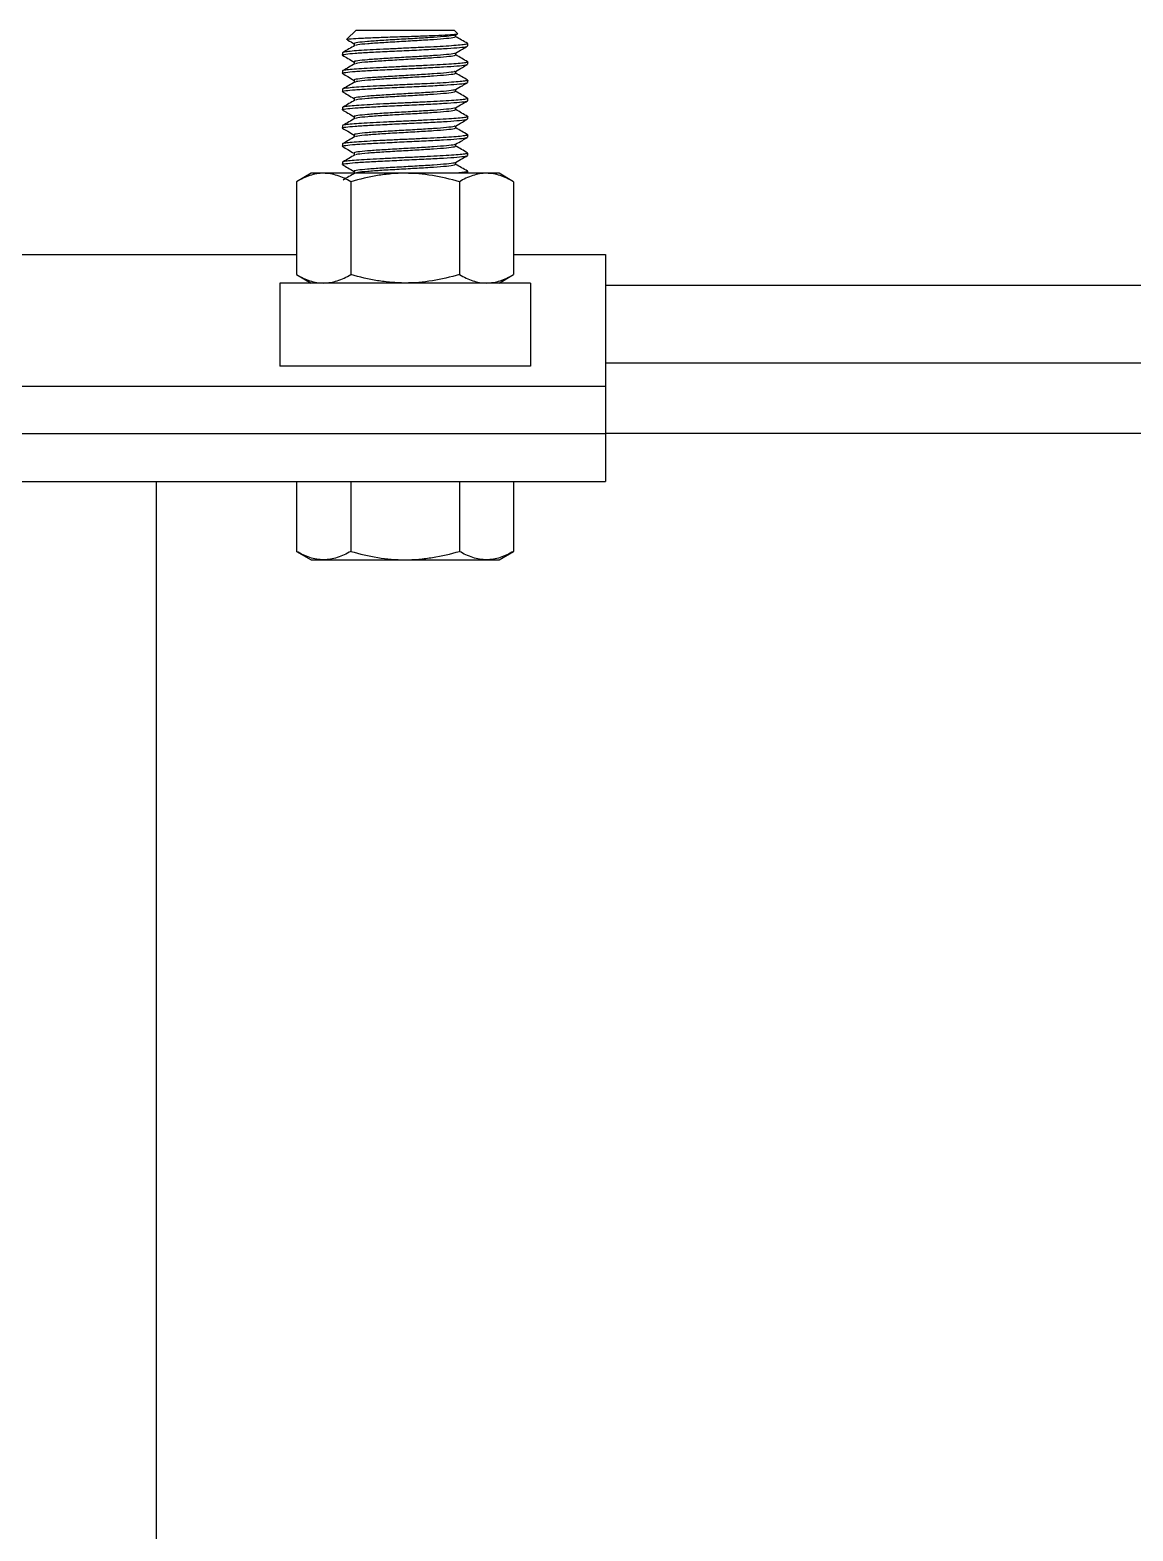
# Model space of a CAD drawing. Header units: millimetres. Extents: x 1735 to 8164, y 2313 to 5880.
# Drawn here: x 2250.8 to 2390.5, y 5225.9 to 5416 of the extents above; entities that cross this region are included whole.
import ezdxf

# ---------------------------------------------------------------- set-up
doc = ezdxf.new("R2010")
doc.units = ezdxf.units.MM
doc.header["$LTSCALE"] = 45
doc.header["$MEASUREMENT"] = 0
doc.linetypes.add('SLD-Solid', pattern=[0])

msp = doc.modelspace()

# ---------------------------------------------------------------- linework, layer by layer
at = {"color": 7, "linetype": 'SLD-Solid', "lineweight": 25}
for p, q in [((2292.08, 5415.96), (2290.91, 5414.79)), ((2292.08, 5415.96), (2298.28, 5415.96)), ((2298.28, 5415.96), (2304.49, 5415.96)), ((2304.92, 5415.53), (2304.49, 5415.96)), ((2304.69, 5415.35), (2304.9, 5415.47)), ((2304.72, 5415.1), (2304.72, 5415.37)), ((2290.35, 5413.08), (2290.35, 5412.79)), ((2291.85, 5414.22), (2291.85, 5413.95)), ((2304.72, 5412.79), (2304.72, 5413.06)), ((2306.12, 5414.29), (2306.22, 5414.23)), ((2306.22, 5413.94), (2306.22, 5414.23)), ((2290.35, 5410.77), (2290.35, 5410.48)), ((2291.85, 5411.91), (2291.85, 5411.64)), ((2304.72, 5410.48), (2304.72, 5410.75)), ((2306.22, 5411.63), (2306.22, 5411.92)), ((2291.85, 5409.6), (2291.85, 5409.33)), ((2306.22, 5409.32), (2306.22, 5409.61)), ((2290.35, 5408.46), (2290.35, 5408.17)), ((2291.85, 5407.29), (2291.85, 5407.03)), ((2304.72, 5408.17), (2304.72, 5408.44)), ((2306.22, 5407.01), (2306.22, 5407.3)), ((2290.35, 5406.15), (2290.35, 5405.86)), ((2291.85, 5404.99), (2291.85, 5404.72)), ((2304.72, 5405.86), (2304.72, 5406.13)), ((2306.22, 5404.71), (2306.22, 5404.99)), ((2290.35, 5403.84), (2290.35, 5403.55)), ((2304.72, 5403.55), (2304.72, 5403.82)), ((2290.35, 5401.53), (2290.35, 5401.24)), ((2291.85, 5402.68), (2291.85, 5402.41)), ((2304.72, 5401.24), (2304.72, 5401.51)), ((2306.22, 5402.4), (2306.22, 5402.68)), ((2290.35, 5399.22), (2290.35, 5398.93)), ((2291.85, 5400.37), (2291.85, 5400.1)), ((2304.72, 5398.93), (2304.72, 5399.2)), ((2306.22, 5400.09), (2306.22, 5400.38)), ((2286.38, 5397.82), (2284.54, 5396.76)), ((2287.97, 5397.82), (2286.38, 5397.82)), ((2298.28, 5397.82), (2287.97, 5397.82)), ((2291.85, 5398.06), (2291.85, 5397.79)), ((2308.6, 5397.82), (2298.28, 5397.82)), ((2306.22, 5397.82), (2306.22, 5398.07)), ((2310.19, 5397.82), (2308.6, 5397.82)), ((2312.03, 5396.76), (2310.19, 5397.82)), ((2284.54, 5396.76), (2284.54, 5385)), ((2291.41, 5396.76), (2291.41, 5385)), ((2305.16, 5396.76), (2305.16, 5385)), ((2312.03, 5396.76), (2312.03, 5385)), ((2159.63, 5387.53), (2284.54, 5387.53)), ((2312.03, 5387.53), (2323.68, 5387.53)), ((2323.68, 5387.53), (2323.68, 5370.88)), ((2284.54, 5385), (2286.38, 5383.93)), ((2310.19, 5383.93), (2312.03, 5385)), ((2314.16, 5383.93), (2282.41, 5383.93)), ((2282.41, 5383.93), (2282.41, 5373.42)), ((2314.16, 5383.93), (2314.16, 5373.42)), ((5117.68, 5383.61), (2323.68, 5383.61)), ((2314.16, 5373.42), (2282.41, 5373.42)), ((5117.68, 5373.77), (2323.68, 5373.77)), ((2120.48, 5370.88), (2323.68, 5370.88)), ((2323.68, 5370.88), (2323.68, 5364.88)), ((2120.48, 5364.88), (2323.68, 5364.88)), ((5117.68, 5364.88), (2323.68, 5364.88)), ((2323.68, 5364.88), (2323.68, 5358.81)), ((2120.48, 5358.81), (2323.68, 5358.81)), ((2266.81, 5060.08), (2266.81, 5358.81)), ((2284.54, 5358.81), (2284.54, 5349.95)), ((2291.41, 5358.81), (2291.41, 5349.95)), ((2305.16, 5358.81), (2305.16, 5349.95)), ((2312.03, 5358.81), (2312.03, 5349.95)), ((2284.54, 5349.95), (2286.38, 5348.89)), ((2310.19, 5348.89), (2312.03, 5349.95)), ((2286.38, 5348.89), (2287.97, 5348.89)), ((2287.97, 5348.89), (2298.28, 5348.89)), ((2298.28, 5348.89), (2308.6, 5348.89)), ((2308.6, 5348.89), (2310.19, 5348.89))]:
    msp.add_line(p, q, dxfattribs=at)
for points, knots in [([(2290.93, 5414.78), (2290.92, 5414.78), (2290.81, 5414.81), (2291.39, 5414.86), (2292.67, 5414.94), (2294.65, 5415.02), (2296.98, 5415.1), (2299.42, 5415.18), (2301.66, 5415.26), (2303.49, 5415.34), (2304.6, 5415.42), (2305.07, 5415.48), (2304.91, 5415.51), (2304.9, 5415.51)], [0, 0, 0, 0, 0.008859, 0.121792, 0.234437, 0.345128, 0.455178, 0.563641, 0.671092, 0.777333, 0.882181, 0.986202, 1, 1, 1, 1]), ([(2290.98, 5414.72), (2290.99, 5414.71), (2291.29, 5414.54), (2291.58, 5414.37), (2291.85, 5414.21)], [0, 0, 0, 0, 0.063962, 1, 1, 1, 1]), ([(2304.59, 5415.35), (2304.58, 5415.33), (2304.53, 5415.26), (2303.61, 5415.16), (2301.98, 5415.03), (2299.84, 5414.89), (2297.52, 5414.77), (2295.3, 5414.63), (2293.43, 5414.5), (2292.25, 5414.37), (2291.74, 5414.28), (2291.88, 5414.23), (2291.9, 5414.22)], [0, 0, 0, 0, 0.055188, 0.170887, 0.286686, 0.402951, 0.518368, 0.634931, 0.750271, 0.866734, 0.982305, 1, 1, 1, 1]), ([(2304.64, 5415.1), (2304.63, 5415.06), (2304.6, 5414.99), (2303.62, 5414.87), (2301.97, 5414.74), (2299.84, 5414.61), (2297.52, 5414.48), (2295.29, 5414.34), (2293.47, 5414.22), (2292.29, 5414.1), (2292.1, 5414.03), (2292.03, 5414)], [0, 0, 0, 0, 0.089539, 0.208648, 0.327861, 0.447554, 0.566373, 0.686372, 0.805112, 0.925009, 1, 1, 1, 1]), ([(2306.2, 5414.25), (2305.95, 5414.4), (2305.46, 5414.69), (2304.96, 5414.97), (2304.72, 5415.11)], [0, 0, 0, 0, 0.5078672, 1, 1, 1, 1]), ([(2290.37, 5412.79), (2290.36, 5412.79), (2290.23, 5412.83), (2290.72, 5412.91), (2291.85, 5413.03), (2293.7, 5413.14), (2295.99, 5413.26), (2298.51, 5413.37), (2301, 5413.49), (2303.23, 5413.61), (2304.95, 5413.72), (2306.04, 5413.83), (2306.14, 5413.91), (2306.18, 5413.94)], [0, 0, 0, 0, 0.005867, 0.106306, 0.207043, 0.307458, 0.408219, 0.50861, 0.609395, 0.709762, 0.810571, 0.910916, 1, 1, 1, 1]), ([(2306.22, 5414.23), (2306.17, 5414.2), (2306.07, 5414.13), (2305.3, 5414.05), (2304.21, 5413.96), (2302.78, 5413.87), (2301.09, 5413.78), (2299.25, 5413.7), (2297.36, 5413.61), (2295.52, 5413.52), (2293.83, 5413.44), (2292.39, 5413.35), (2291.27, 5413.26), (2290.59, 5413.18), (2290.29, 5413.11), (2290.36, 5413.08), (2290.37, 5413.08)], [0, 0, 0, 0, 0.084387, 0.159352, 0.235332, 0.310376, 0.385854, 0.46173, 0.536546, 0.612405, 0.687916, 0.762932, 0.838914, 0.913902, 0.989446, 1, 1, 1, 1]), ([(2290.37, 5412.76), (2290.59, 5412.63), (2291.08, 5412.34), (2291.58, 5412.06), (2291.85, 5411.9)], [0, 0, 0, 0, 0.446961, 1, 1, 1, 1]), ([(2291.93, 5414), (2291.68, 5413.86), (2291.19, 5413.57), (2290.69, 5413.28), (2290.44, 5413.13)], [0, 0, 0, 0, 0.4999527, 1, 1, 1, 1]), ([(2304.59, 5413.04), (2304.58, 5413.02), (2304.53, 5412.95), (2303.61, 5412.85), (2301.98, 5412.72), (2299.84, 5412.58), (2297.52, 5412.46), (2295.3, 5412.32), (2293.43, 5412.2), (2292.25, 5412.06), (2291.74, 5411.97), (2291.88, 5411.92), (2291.9, 5411.91)], [0, 0, 0, 0, 0.055188, 0.170887, 0.286686, 0.402951, 0.518368, 0.634931, 0.750271, 0.866734, 0.982305, 1, 1, 1, 1]), ([(2304.64, 5412.79), (2304.63, 5412.75), (2304.6, 5412.68), (2303.62, 5412.56), (2301.97, 5412.43), (2299.84, 5412.3), (2297.52, 5412.17), (2295.29, 5412.03), (2293.47, 5411.91), (2292.29, 5411.79), (2292.1, 5411.72), (2292.03, 5411.69)], [0, 0, 0, 0, 0.089539, 0.208648, 0.327861, 0.447554, 0.566373, 0.686372, 0.805112, 0.925009, 1, 1, 1, 1]), ([(2304.69, 5413.04), (2304.97, 5413.2), (2305.48, 5413.49), (2305.98, 5413.78), (2306.2, 5413.91)], [0, 0, 0, 0, 0.562525, 1, 1, 1, 1]), ([(2306.2, 5411.95), (2305.95, 5412.09), (2305.46, 5412.38), (2304.96, 5412.66), (2304.72, 5412.8)], [0, 0, 0, 0, 0.507867, 1, 1, 1, 1]), ([(2290.37, 5410.48), (2290.36, 5410.48), (2290.23, 5410.52), (2290.72, 5410.6), (2291.85, 5410.72), (2293.7, 5410.83), (2295.99, 5410.95), (2298.51, 5411.06), (2301, 5411.18), (2303.23, 5411.3), (2304.95, 5411.41), (2306.04, 5411.52), (2306.14, 5411.6), (2306.18, 5411.63)], [0, 0, 0, 0, 0.005867, 0.106306, 0.207043, 0.307458, 0.408219, 0.50861, 0.609395, 0.709762, 0.810571, 0.910916, 1, 1, 1, 1]), ([(2306.13, 5411.95), (2306.17, 5411.94), (2306.34, 5411.9), (2306.01, 5411.83), (2305.32, 5411.74), (2304.21, 5411.65), (2302.78, 5411.56), (2301.09, 5411.48), (2299.25, 5411.39), (2297.36, 5411.3), (2295.52, 5411.21), (2293.83, 5411.13), (2292.39, 5411.04), (2291.27, 5410.95), (2290.59, 5410.87), (2290.29, 5410.8), (2290.36, 5410.77), (2290.37, 5410.77)], [0, 0, 0, 0, 0.0208328, 0.1034622, 0.1768651, 0.2512626, 0.324743, 0.3986486, 0.4729433, 0.5462009, 0.6204801, 0.6944176, 0.7678708, 0.8422694, 0.9156958, 0.9896659, 1, 1, 1, 1]), ([(2291.93, 5411.69), (2291.68, 5411.55), (2291.19, 5411.26), (2290.69, 5410.97), (2290.44, 5410.82)], [0, 0, 0, 0, 0.4999527, 1, 1, 1, 1]), ([(2304.59, 5410.73), (2304.58, 5410.71), (2304.53, 5410.65), (2303.61, 5410.54), (2301.98, 5410.41), (2299.84, 5410.28), (2297.52, 5410.15), (2295.3, 5410.01), (2293.43, 5409.89), (2292.25, 5409.75), (2291.74, 5409.66), (2291.88, 5409.61), (2291.9, 5409.6)], [0, 0, 0, 0, 0.055188, 0.170887, 0.286686, 0.402951, 0.518368, 0.634931, 0.750271, 0.866734, 0.982305, 1, 1, 1, 1]), ([(2304.69, 5410.73), (2304.97, 5410.89), (2305.48, 5411.18), (2305.98, 5411.48), (2306.2, 5411.6)], [0, 0, 0, 0, 0.562525, 1, 1, 1, 1]), ([(2290.37, 5408.17), (2290.36, 5408.17), (2290.23, 5408.21), (2290.72, 5408.29), (2291.85, 5408.41), (2293.7, 5408.52), (2295.99, 5408.64), (2298.51, 5408.76), (2301, 5408.87), (2303.23, 5408.99), (2304.95, 5409.1), (2306.04, 5409.22), (2306.14, 5409.29), (2306.18, 5409.32)], [0, 0, 0, 0, 0.005867, 0.106306, 0.207043, 0.307458, 0.408219, 0.50861, 0.609395, 0.709762, 0.810571, 0.910916, 1, 1, 1, 1]), ([(2306.13, 5409.64), (2306.17, 5409.63), (2306.34, 5409.59), (2306.01, 5409.52), (2305.32, 5409.43), (2304.21, 5409.34), (2302.78, 5409.25), (2301.09, 5409.17), (2299.25, 5409.08), (2297.36, 5408.99), (2295.52, 5408.9), (2293.83, 5408.82), (2292.39, 5408.73), (2291.27, 5408.64), (2290.59, 5408.56), (2290.29, 5408.49), (2290.36, 5408.46), (2290.37, 5408.46)], [0, 0, 0, 0, 0.0208328, 0.1034622, 0.1768651, 0.2512626, 0.324743, 0.3986486, 0.4729433, 0.5462009, 0.6204801, 0.6944176, 0.7678708, 0.8422694, 0.9156958, 0.9896659, 1, 1, 1, 1]), ([(2290.37, 5410.45), (2290.59, 5410.32), (2291.08, 5410.04), (2291.58, 5409.75), (2291.85, 5409.59)], [0, 0, 0, 0, 0.446961, 1, 1, 1, 1]), ([(2291.93, 5409.38), (2291.68, 5409.24), (2291.19, 5408.95), (2290.69, 5408.66), (2290.44, 5408.51)], [0, 0, 0, 0, 0.499953, 1, 1, 1, 1]), ([(2304.64, 5410.48), (2304.63, 5410.45), (2304.6, 5410.37), (2303.62, 5410.25), (2301.97, 5410.12), (2299.84, 5409.99), (2297.52, 5409.86), (2295.29, 5409.73), (2293.47, 5409.6), (2292.29, 5409.48), (2292.1, 5409.41), (2292.03, 5409.38)], [0, 0, 0, 0, 0.089539, 0.208648, 0.327861, 0.447554, 0.566373, 0.686372, 0.805112, 0.925009, 1, 1, 1, 1]), ([(2304.69, 5408.42), (2304.97, 5408.58), (2305.48, 5408.88), (2305.98, 5409.17), (2306.2, 5409.29)], [0, 0, 0, 0, 0.562525, 1, 1, 1, 1]), ([(2306.2, 5409.64), (2305.95, 5409.78), (2305.46, 5410.07), (2304.96, 5410.35), (2304.72, 5410.5)], [0, 0, 0, 0, 0.507867, 1, 1, 1, 1]), ([(2290.37, 5405.86), (2290.36, 5405.86), (2290.23, 5405.9), (2290.72, 5405.98), (2291.85, 5406.1), (2293.7, 5406.21), (2295.99, 5406.33), (2298.51, 5406.45), (2301, 5406.56), (2303.23, 5406.68), (2304.95, 5406.8), (2306.04, 5406.91), (2306.14, 5406.98), (2306.18, 5407.01)], [0, 0, 0, 0, 0.0058667, 0.1063064, 0.2070429, 0.3074578, 0.4082191, 0.5086098, 0.6093953, 0.7097624, 0.8105714, 0.9109157, 1, 1, 1, 1]), ([(2306.13, 5407.33), (2306.17, 5407.32), (2306.34, 5407.28), (2306.01, 5407.21), (2305.32, 5407.12), (2304.21, 5407.03), (2302.78, 5406.94), (2301.09, 5406.86), (2299.25, 5406.77), (2297.36, 5406.68), (2295.52, 5406.6), (2293.83, 5406.51), (2292.39, 5406.42), (2291.27, 5406.33), (2290.59, 5406.25), (2290.29, 5406.19), (2290.36, 5406.15), (2290.37, 5406.15)], [0, 0, 0, 0, 0.020833, 0.103462, 0.176865, 0.251263, 0.324743, 0.398649, 0.472943, 0.546201, 0.62048, 0.694418, 0.767871, 0.842269, 0.915696, 0.989666, 1, 1, 1, 1]), ([(2290.37, 5408.14), (2290.59, 5408.01), (2291.08, 5407.73), (2291.58, 5407.44), (2291.85, 5407.28)], [0, 0, 0, 0, 0.446961, 1, 1, 1, 1]), ([(2291.93, 5407.08), (2291.68, 5406.93), (2291.19, 5406.64), (2290.69, 5406.35), (2290.44, 5406.21)], [0, 0, 0, 0, 0.4999527, 1, 1, 1, 1]), ([(2304.59, 5408.42), (2304.58, 5408.4), (2304.53, 5408.34), (2303.61, 5408.23), (2301.98, 5408.1), (2299.84, 5407.97), (2297.52, 5407.84), (2295.3, 5407.7), (2293.43, 5407.58), (2292.25, 5407.44), (2291.74, 5407.35), (2291.88, 5407.3), (2291.9, 5407.3)], [0, 0, 0, 0, 0.055188, 0.170887, 0.286686, 0.402951, 0.518368, 0.634931, 0.750271, 0.866734, 0.982305, 1, 1, 1, 1]), ([(2304.64, 5408.17), (2304.63, 5408.14), (2304.6, 5408.06), (2303.62, 5407.94), (2301.97, 5407.81), (2299.84, 5407.68), (2297.52, 5407.55), (2295.29, 5407.42), (2293.47, 5407.29), (2292.29, 5407.17), (2292.1, 5407.1), (2292.03, 5407.07)], [0, 0, 0, 0, 0.0895387, 0.2086484, 0.3278607, 0.4475536, 0.5663729, 0.686372, 0.8051124, 0.9250088, 1, 1, 1, 1]), ([(2304.69, 5406.11), (2304.97, 5406.28), (2305.48, 5406.57), (2305.98, 5406.86), (2306.2, 5406.98)], [0, 0, 0, 0, 0.5625253, 1, 1, 1, 1]), ([(2306.2, 5407.33), (2305.95, 5407.47), (2305.46, 5407.76), (2304.96, 5408.05), (2304.72, 5408.19)], [0, 0, 0, 0, 0.5078672, 1, 1, 1, 1]), ([(2306.13, 5405.02), (2306.17, 5405.01), (2306.34, 5404.97), (2306.01, 5404.9), (2305.32, 5404.81), (2304.21, 5404.72), (2302.78, 5404.64), (2301.09, 5404.55), (2299.25, 5404.46), (2297.36, 5404.38), (2295.52, 5404.29), (2293.83, 5404.2), (2292.39, 5404.11), (2291.27, 5404.02), (2290.59, 5403.94), (2290.29, 5403.88), (2290.36, 5403.84), (2290.37, 5403.84)], [0, 0, 0, 0, 0.0208328, 0.1034622, 0.1768651, 0.2512626, 0.324743, 0.3986486, 0.4729433, 0.5462009, 0.6204801, 0.6944176, 0.7678708, 0.8422694, 0.9156958, 0.9896659, 1, 1, 1, 1]), ([(2290.37, 5405.83), (2290.59, 5405.7), (2291.08, 5405.42), (2291.58, 5405.13), (2291.85, 5404.97)], [0, 0, 0, 0, 0.446961, 1, 1, 1, 1]), ([(2304.59, 5406.11), (2304.58, 5406.09), (2304.53, 5406.03), (2303.61, 5405.92), (2301.98, 5405.79), (2299.84, 5405.66), (2297.52, 5405.53), (2295.3, 5405.4), (2293.43, 5405.27), (2292.25, 5405.13), (2291.74, 5405.04), (2291.88, 5404.99), (2291.9, 5404.99)], [0, 0, 0, 0, 0.055188, 0.170887, 0.286686, 0.402951, 0.518368, 0.634931, 0.750271, 0.866734, 0.982305, 1, 1, 1, 1]), ([(2304.64, 5405.86), (2304.63, 5405.83), (2304.6, 5405.75), (2303.62, 5405.63), (2301.97, 5405.5), (2299.84, 5405.37), (2297.52, 5405.24), (2295.29, 5405.11), (2293.47, 5404.98), (2292.29, 5404.86), (2292.1, 5404.79), (2292.03, 5404.77)], [0, 0, 0, 0, 0.089539, 0.208648, 0.327861, 0.447554, 0.566373, 0.686372, 0.805112, 0.925009, 1, 1, 1, 1]), ([(2306.2, 5405.02), (2305.95, 5405.16), (2305.46, 5405.45), (2304.96, 5405.74), (2304.72, 5405.88)], [0, 0, 0, 0, 0.507867, 1, 1, 1, 1]), ([(2290.37, 5403.55), (2290.36, 5403.55), (2290.23, 5403.59), (2290.72, 5403.67), (2291.85, 5403.79), (2293.7, 5403.9), (2295.99, 5404.02), (2298.51, 5404.14), (2301, 5404.25), (2303.23, 5404.37), (2304.95, 5404.49), (2306.04, 5404.6), (2306.14, 5404.67), (2306.18, 5404.71)], [0, 0, 0, 0, 0.0058667, 0.1063064, 0.2070429, 0.3074578, 0.4082191, 0.5086098, 0.6093953, 0.7097624, 0.8105714, 0.9109157, 1, 1, 1, 1]), ([(2290.37, 5403.52), (2290.59, 5403.39), (2291.08, 5403.11), (2291.58, 5402.82), (2291.85, 5402.66)], [0, 0, 0, 0, 0.446961, 1, 1, 1, 1]), ([(2291.93, 5404.77), (2291.68, 5404.62), (2291.19, 5404.33), (2290.69, 5404.04), (2290.44, 5403.9)], [0, 0, 0, 0, 0.499953, 1, 1, 1, 1]), ([(2304.59, 5403.8), (2304.58, 5403.78), (2304.53, 5403.72), (2303.61, 5403.61), (2301.98, 5403.48), (2299.84, 5403.35), (2297.52, 5403.22), (2295.3, 5403.09), (2293.43, 5402.96), (2292.25, 5402.83), (2291.74, 5402.73), (2291.88, 5402.68), (2291.9, 5402.68)], [0, 0, 0, 0, 0.055188, 0.170887, 0.286686, 0.402951, 0.518368, 0.634931, 0.750271, 0.866734, 0.982305, 1, 1, 1, 1]), ([(2304.64, 5403.55), (2304.63, 5403.52), (2304.6, 5403.44), (2303.62, 5403.32), (2301.97, 5403.19), (2299.84, 5403.06), (2297.52, 5402.93), (2295.29, 5402.8), (2293.47, 5402.67), (2292.29, 5402.55), (2292.1, 5402.48), (2292.03, 5402.46)], [0, 0, 0, 0, 0.089539, 0.208648, 0.327861, 0.447554, 0.566373, 0.686372, 0.805112, 0.925009, 1, 1, 1, 1]), ([(2304.69, 5403.8), (2304.97, 5403.97), (2305.48, 5404.26), (2305.98, 5404.55), (2306.2, 5404.67)], [0, 0, 0, 0, 0.562525, 1, 1, 1, 1]), ([(2306.2, 5402.71), (2305.95, 5402.85), (2305.46, 5403.14), (2304.96, 5403.43), (2304.72, 5403.57)], [0, 0, 0, 0, 0.507867, 1, 1, 1, 1]), ([(2290.37, 5401.24), (2290.36, 5401.24), (2290.23, 5401.28), (2290.72, 5401.36), (2291.85, 5401.48), (2293.7, 5401.6), (2295.99, 5401.71), (2298.51, 5401.83), (2301, 5401.95), (2303.23, 5402.06), (2304.95, 5402.18), (2306.04, 5402.29), (2306.14, 5402.36), (2306.18, 5402.4)], [0, 0, 0, 0, 0.005867, 0.106306, 0.207043, 0.307458, 0.408219, 0.50861, 0.609395, 0.709762, 0.810571, 0.910916, 1, 1, 1, 1]), ([(2306.13, 5402.71), (2306.17, 5402.7), (2306.34, 5402.66), (2306.01, 5402.59), (2305.32, 5402.5), (2304.21, 5402.41), (2302.78, 5402.33), (2301.09, 5402.24), (2299.25, 5402.15), (2297.36, 5402.07), (2295.52, 5401.98), (2293.83, 5401.89), (2292.39, 5401.8), (2291.27, 5401.71), (2290.59, 5401.63), (2290.29, 5401.57), (2290.36, 5401.53), (2290.37, 5401.53)], [0, 0, 0, 0, 0.020833, 0.103462, 0.176865, 0.251263, 0.324743, 0.398649, 0.472943, 0.546201, 0.62048, 0.694418, 0.767871, 0.842269, 0.915696, 0.989666, 1, 1, 1, 1]), ([(2290.37, 5401.21), (2290.59, 5401.08), (2291.08, 5400.8), (2291.58, 5400.51), (2291.85, 5400.36)], [0, 0, 0, 0, 0.446961, 1, 1, 1, 1]), ([(2291.93, 5402.46), (2291.68, 5402.31), (2291.19, 5402.02), (2290.69, 5401.73), (2290.44, 5401.59)], [0, 0, 0, 0, 0.4999527, 1, 1, 1, 1]), ([(2304.59, 5401.49), (2304.58, 5401.47), (2304.53, 5401.41), (2303.61, 5401.3), (2301.98, 5401.17), (2299.84, 5401.04), (2297.52, 5400.91), (2295.3, 5400.78), (2293.43, 5400.65), (2292.25, 5400.52), (2291.74, 5400.42), (2291.88, 5400.37), (2291.9, 5400.37)], [0, 0, 0, 0, 0.055188, 0.170887, 0.286686, 0.402951, 0.518368, 0.634931, 0.750271, 0.866734, 0.982305, 1, 1, 1, 1]), ([(2304.64, 5401.24), (2304.63, 5401.21), (2304.6, 5401.13), (2303.62, 5401.01), (2301.97, 5400.88), (2299.84, 5400.75), (2297.52, 5400.62), (2295.29, 5400.49), (2293.47, 5400.36), (2292.29, 5400.24), (2292.1, 5400.17), (2292.03, 5400.15)], [0, 0, 0, 0, 0.089539, 0.208648, 0.327861, 0.447554, 0.566373, 0.686372, 0.805112, 0.925009, 1, 1, 1, 1]), ([(2304.69, 5401.49), (2304.97, 5401.66), (2305.48, 5401.95), (2305.98, 5402.24), (2306.2, 5402.37)], [0, 0, 0, 0, 0.562525, 1, 1, 1, 1]), ([(2306.2, 5400.4), (2305.95, 5400.55), (2305.46, 5400.83), (2304.96, 5401.12), (2304.72, 5401.26)], [0, 0, 0, 0, 0.5078672, 1, 1, 1, 1]), ([(2290.37, 5398.93), (2290.36, 5398.93), (2290.23, 5398.98), (2290.72, 5399.05), (2291.85, 5399.17), (2293.7, 5399.29), (2295.99, 5399.4), (2298.51, 5399.52), (2301, 5399.64), (2303.23, 5399.75), (2304.95, 5399.87), (2306.04, 5399.98), (2306.14, 5400.05), (2306.18, 5400.09)], [0, 0, 0, 0, 0.005867, 0.106306, 0.207043, 0.307458, 0.408219, 0.50861, 0.609395, 0.709762, 0.810571, 0.910916, 1, 1, 1, 1]), ([(2306.13, 5400.4), (2306.17, 5400.39), (2306.34, 5400.35), (2306.01, 5400.28), (2305.32, 5400.19), (2304.21, 5400.1), (2302.78, 5400.02), (2301.09, 5399.93), (2299.25, 5399.84), (2297.36, 5399.76), (2295.52, 5399.67), (2293.83, 5399.58), (2292.39, 5399.5), (2291.27, 5399.41), (2290.59, 5399.32), (2290.29, 5399.26), (2290.36, 5399.22), (2290.37, 5399.22)], [0, 0, 0, 0, 0.0208328, 0.1034622, 0.1768651, 0.2512626, 0.324743, 0.3986486, 0.4729433, 0.5462009, 0.6204801, 0.6944176, 0.7678708, 0.8422694, 0.9156958, 0.9896659, 1, 1, 1, 1]), ([(2291.93, 5400.15), (2291.68, 5400), (2291.19, 5399.71), (2290.69, 5399.42), (2290.44, 5399.28)], [0, 0, 0, 0, 0.499953, 1, 1, 1, 1]), ([(2304.59, 5399.19), (2304.58, 5399.16), (2304.53, 5399.1), (2303.61, 5398.99), (2301.98, 5398.86), (2299.84, 5398.73), (2297.52, 5398.6), (2295.3, 5398.47), (2293.43, 5398.34), (2292.25, 5398.21), (2291.74, 5398.12), (2291.88, 5398.07), (2291.9, 5398.06)], [0, 0, 0, 0, 0.055188, 0.170887, 0.286686, 0.402951, 0.518368, 0.634931, 0.750271, 0.866734, 0.982305, 1, 1, 1, 1]), ([(2304.69, 5399.18), (2304.97, 5399.35), (2305.48, 5399.64), (2305.98, 5399.93), (2306.2, 5400.06)], [0, 0, 0, 0, 0.562525, 1, 1, 1, 1]), ([(2287.97, 5397.82), (2287.68, 5397.82), (2287.39, 5397.8), (2286.81, 5397.7), (2286.52, 5397.63), (2285.66, 5397.35), (2285.1, 5397.08), (2284.54, 5396.76)], [0, 0, 0, 0, 0.25, 0.25, 0.5, 0.5, 1, 1, 1, 1]), ([(2291.41, 5396.76), (2290.85, 5397.08), (2290.28, 5397.35), (2289.14, 5397.72), (2288.56, 5397.82), (2287.97, 5397.82)], [0, 0, 0, 0, 0.5, 0.5, 1, 1, 1, 1]), ([(2290.37, 5398.9), (2290.59, 5398.77), (2291.08, 5398.49), (2291.58, 5398.2), (2291.85, 5398.05)], [0, 0, 0, 0, 0.446961, 1, 1, 1, 1]), ([(2291.93, 5397.84), (2291.68, 5397.69), (2291.19, 5397.4), (2290.69, 5397.11), (2290.44, 5396.97)], [0, 0, 0, 0, 0.499953, 1, 1, 1, 1]), ([(2298.28, 5397.82), (2297.7, 5397.82), (2297.12, 5397.8), (2295.95, 5397.7), (2295.37, 5397.63), (2293.65, 5397.35), (2292.52, 5397.08), (2291.41, 5396.76)], [0, 0, 0, 0, 0.25, 0.25, 0.5, 0.5, 1, 1, 1, 1]), ([(2304.64, 5398.93), (2304.63, 5398.9), (2304.6, 5398.82), (2303.62, 5398.7), (2301.97, 5398.57), (2299.84, 5398.44), (2297.52, 5398.31), (2295.29, 5398.18), (2293.47, 5398.05), (2292.29, 5397.94), (2292.1, 5397.86), (2292.03, 5397.84)], [0, 0, 0, 0, 0.089539, 0.208648, 0.327861, 0.447554, 0.566373, 0.686372, 0.805112, 0.925009, 1, 1, 1, 1]), ([(2305.16, 5396.76), (2304.04, 5397.08), (2302.89, 5397.35), (2300.6, 5397.72), (2299.45, 5397.82), (2298.28, 5397.82)], [0, 0, 0, 0, 0.5, 0.5, 1, 1, 1, 1]), ([(2306.13, 5398.09), (2306.17, 5398.08), (2306.34, 5398.04), (2306, 5397.97), (2305.42, 5397.89), (2304.77, 5397.84), (2304.51, 5397.82)], [0, 0, 0, 0, 0.091774, 0.455778, 0.779137, 1, 1, 1, 1]), ([(2306.2, 5398.09), (2305.95, 5398.24), (2305.46, 5398.52), (2304.96, 5398.81), (2304.72, 5398.95)], [0, 0, 0, 0, 0.507867, 1, 1, 1, 1]), ([(2308.6, 5397.82), (2308.3, 5397.82), (2308.01, 5397.8), (2307.43, 5397.7), (2307.14, 5397.63), (2306.28, 5397.35), (2305.72, 5397.08), (2305.16, 5396.76)], [0, 0, 0, 0, 0.25, 0.25, 0.5, 0.5, 1, 1, 1, 1]), ([(2312.03, 5396.76), (2311.47, 5397.08), (2310.9, 5397.35), (2309.76, 5397.72), (2309.18, 5397.82), (2308.6, 5397.82)], [0, 0, 0, 0, 0.5, 0.5, 1, 1, 1, 1]), ([(2284.54, 5385), (2285.1, 5384.67), (2285.66, 5384.4), (2286.81, 5384.03), (2287.39, 5383.93), (2287.97, 5383.93)], [0, 0, 0, 0, 0.5, 0.5, 1, 1, 1, 1]), ([(2287.97, 5383.93), (2288.26, 5383.93), (2288.56, 5383.96), (2289.14, 5384.05), (2289.42, 5384.13), (2290.28, 5384.4), (2290.85, 5384.67), (2291.41, 5385)], [0, 0, 0, 0, 0.25, 0.25, 0.5, 0.5, 1, 1, 1, 1]), ([(2298.28, 5383.93), (2297.7, 5383.93), (2297.12, 5383.96), (2295.95, 5384.06), (2295.37, 5384.13), (2293.65, 5384.41), (2292.52, 5384.67), (2291.41, 5385)], [0, 0, 0, 0, 0.25, 0.25, 0.5, 0.5, 1, 1, 1, 1]), ([(2305.16, 5385), (2304.04, 5384.67), (2302.89, 5384.4), (2300.6, 5384.03), (2299.45, 5383.93), (2298.28, 5383.93)], [0, 0, 0, 0, 0.5, 0.5, 1, 1, 1, 1]), ([(2305.16, 5385), (2305.72, 5384.67), (2306.29, 5384.4), (2307.43, 5384.03), (2308.01, 5383.93), (2308.6, 5383.93)], [0, 0, 0, 0, 0.5, 0.5, 1, 1, 1, 1]), ([(2308.6, 5383.93), (2308.89, 5383.93), (2309.18, 5383.96), (2309.76, 5384.05), (2310.05, 5384.13), (2310.91, 5384.4), (2311.47, 5384.67), (2312.03, 5385)], [0, 0, 0, 0, 0.25, 0.25, 0.5, 0.5, 1, 1, 1, 1]), ([(2287.97, 5348.89), (2287.68, 5348.89), (2287.39, 5348.92), (2286.81, 5349.01), (2286.52, 5349.08), (2285.66, 5349.36), (2285.1, 5349.63), (2284.54, 5349.95)], [0, 0, 0, 0, 0.25, 0.25, 0.5, 0.5, 1, 1, 1, 1]), ([(2291.41, 5349.95), (2290.85, 5349.63), (2290.28, 5349.36), (2289.14, 5348.99), (2288.56, 5348.89), (2287.97, 5348.89)], [0, 0, 0, 0, 0.5, 0.5, 1, 1, 1, 1]), ([(2291.41, 5349.95), (2292.53, 5349.63), (2293.67, 5349.36), (2295.97, 5348.99), (2297.12, 5348.89), (2298.28, 5348.89)], [0, 0, 0, 0, 0.5, 0.5, 1, 1, 1, 1]), ([(2298.28, 5348.89), (2298.87, 5348.89), (2299.45, 5348.92), (2300.62, 5349.01), (2301.2, 5349.09), (2302.92, 5349.37), (2304.05, 5349.63), (2305.16, 5349.95)], [0, 0, 0, 0, 0.25, 0.25, 0.5, 0.5, 1, 1, 1, 1]), ([(2308.6, 5348.89), (2308.3, 5348.89), (2308.01, 5348.92), (2307.43, 5349.01), (2307.14, 5349.08), (2306.28, 5349.36), (2305.72, 5349.63), (2305.16, 5349.95)], [0, 0, 0, 0, 0.25, 0.25, 0.5, 0.5, 1, 1, 1, 1]), ([(2312.03, 5349.95), (2311.47, 5349.63), (2310.9, 5349.36), (2309.76, 5348.99), (2309.18, 5348.89), (2308.6, 5348.89)], [0, 0, 0, 0, 0.5, 0.5, 1, 1, 1, 1])]:
    msp.add_open_spline(points, degree=3, knots=knots, dxfattribs=at)

doc.saveas('drawing.dxf')
